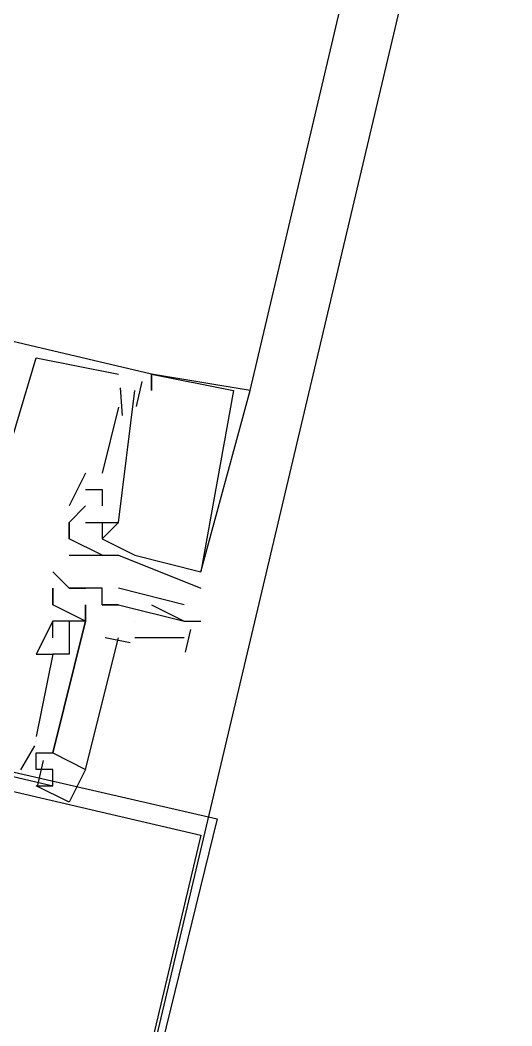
# Model space of a CAD drawing. Header units: feet. Extents: x -84 to 198, y -22 to 181.
# Drawn here: x 87.2 to 87.599, y 15.157 to 15.971 of the extents above; entities that cross this region are included whole.
import ezdxf

# ---------------------------------------------------------------- set-up
doc = ezdxf.new("R2010")
doc.units = ezdxf.units.FT
doc.layers.add('A-LINEA', color=7, linetype='CONTINUOUS')

msp = doc.modelspace()

# ---------------------------------------------------------------- linework, layer by layer
at = {"layer": 'A-LINEA'}
for p, q in [((87.16, 14.5111), (90.12, 27.0044)), ((87.3867, 15.6711), (89.1067, 22.9511)), ((87.2133, 15.6978), (87.2133, 15.6978)), ((87.2133, 15.6978), (87.2133, 15.6978)), ((87.2133, 15.6978), (87.2133, 15.6978)), ((87.2667, 15.6844), (87.2667, 15.6844)), ((87.2667, 15.6844), (87.2667, 15.6844)), ((87.2667, 15.6844), (87.2667, 15.6844)), ((87.28, 15.6844), (87.28, 15.6844)), ((87.28, 15.6844), (87.28, 15.6844)), ((87.28, 15.6844), (87.28, 15.6844)), ((87.2933, 15.6844), (87.2933, 15.6844)), ((87.2933, 15.6844), (87.2933, 15.6844)), ((87.2933, 15.6844), (87.2933, 15.6844)), ((87.2933, 15.6844), (87.2933, 15.6844)), ((87.2933, 15.6844), (87.2933, 15.6844)), ((87.2933, 15.6844), (87.2933, 15.6844)), ((87.3067, 15.6844), (87.3067, 15.6844)), ((87.3067, 15.6844), (87.3067, 15.6844)), ((87.3067, 15.6844), (87.3067, 15.6844)), ((87.3067, 15.6844), (87.3067, 15.6844)), ((87.3067, 15.6844), (87.3067, 15.6844)), ((87.3067, 15.6844), (87.3067, 15.6844)), ((87.3067, 15.6844), (87.3067, 15.6844)), ((87.3067, 15.6844), (87.3067, 15.6844)), ((87.3067, 15.6844), (87.3067, 15.6844)), ((87.299, 15.6784), (87.2943, 15.6584)), ((87.299, 15.6784), (87.2943, 15.6584)), ((87.299, 15.6784), (87.2943, 15.6584)), ((87.28, 15.6711), (87.28, 15.6711)), ((87.28, 15.6711), (87.28, 15.6711)), ((87.28, 15.6711), (87.28, 15.6711)), ((87.2813, 15.6735), (87.2829, 15.6509)), ((87.2813, 15.6735), (87.2829, 15.6509)), ((87.2813, 15.6735), (87.2829, 15.6509)), ((87.2933, 15.6711), (87.2933, 15.6711)), ((87.2933, 15.6711), (87.2933, 15.6711)), ((87.2933, 15.6711), (87.2933, 15.6711)), ((87.3067, 15.6711), (87.3067, 15.6711)), ((87.3067, 15.6711), (87.3067, 15.6711)), ((87.3067, 15.6711), (87.3067, 15.6711)), ((87.3733, 15.6711), (87.3733, 15.6711)), ((87.3733, 15.6711), (87.3733, 15.6711)), ((87.3733, 15.6711), (87.3733, 15.6711)), ((87.3867, 15.6711), (87.3867, 15.6711)), ((87.3867, 15.6711), (87.3867, 15.6711)), ((87.3867, 15.6711), (87.3867, 15.6711)), ((87.28, 15.6578), (87.2667, 15.6044)), ((87.28, 15.6578), (87.2667, 15.6044)), ((87.28, 15.6578), (87.2667, 15.6044)), ((87.28, 15.6578), (87.28, 15.6578)), ((87.28, 15.6578), (87.28, 15.6578)), ((87.28, 15.6578), (87.28, 15.6578)), ((87.2533, 15.6044), (87.24, 15.5778)), ((87.2533, 15.6044), (87.24, 15.5778)), ((87.2533, 15.6044), (87.24, 15.5778)), ((87.2533, 15.6044), (87.2533, 15.6044)), ((87.2533, 15.6044), (87.2533, 15.6044)), ((87.2533, 15.6044), (87.2533, 15.6044)), ((87.2667, 15.6044), (87.2667, 15.6044)), ((87.2667, 15.6044), (87.2667, 15.6044)), ((87.2667, 15.6044), (87.2667, 15.6044)), ((87.2533, 15.5911), (87.2533, 15.5911)), ((87.2533, 15.5911), (87.2533, 15.5911)), ((87.2533, 15.5911), (87.2533, 15.5911)), ((87.2667, 15.5911), (87.2667, 15.5911)), ((87.2667, 15.5911), (87.2667, 15.5911)), ((87.2667, 15.5911), (87.2667, 15.5911)), ((87.24, 15.5778), (87.24, 15.5778)), ((87.24, 15.5644), (87.2533, 15.5778)), ((87.24, 15.5778), (87.24, 15.5778)), ((87.2533, 15.5778), (87.24, 15.5644)), ((87.24, 15.5778), (87.24, 15.5778)), ((87.24, 15.5778), (87.24, 15.5778)), ((87.24, 15.5644), (87.2533, 15.5778)), ((87.24, 15.5778), (87.24, 15.5778)), ((87.2533, 15.5778), (87.24, 15.5644)), ((87.24, 15.5778), (87.24, 15.5778)), ((87.24, 15.5778), (87.24, 15.5778)), ((87.24, 15.5644), (87.2533, 15.5778)), ((87.24, 15.5778), (87.24, 15.5778)), ((87.2533, 15.5778), (87.24, 15.5644)), ((87.24, 15.5778), (87.24, 15.5778)), ((87.2533, 15.5778), (87.2533, 15.5778)), ((87.2533, 15.5778), (87.2533, 15.5778)), ((87.2533, 15.5778), (87.2533, 15.5778)), ((87.2533, 15.5778), (87.2533, 15.5778)), ((87.2533, 15.5778), (87.2533, 15.5778)), ((87.2533, 15.5778), (87.2533, 15.5778)), ((87.2667, 15.5778), (87.2667, 15.5778)), ((87.2667, 15.5778), (87.2667, 15.5778)), ((87.2667, 15.5778), (87.2667, 15.5778)), ((87.24, 15.5644), (87.24, 15.5644)), ((87.24, 15.5644), (87.24, 15.5644)), ((87.24, 15.5644), (87.24, 15.5511)), ((87.24, 15.5644), (87.24, 15.5644)), ((87.24, 15.5644), (87.24, 15.5644)), ((87.24, 15.5644), (87.24, 15.5644)), ((87.24, 15.5644), (87.24, 15.5644)), ((87.24, 15.5644), (87.24, 15.5511)), ((87.24, 15.5644), (87.24, 15.5644)), ((87.24, 15.5644), (87.24, 15.5644)), ((87.24, 15.5644), (87.24, 15.5644)), ((87.24, 15.5644), (87.24, 15.5644)), ((87.24, 15.5644), (87.24, 15.5511)), ((87.24, 15.5644), (87.24, 15.5644)), ((87.24, 15.5644), (87.24, 15.5644)), ((87.2533, 15.5644), (87.2667, 15.5644)), ((87.2533, 15.5644), (87.2533, 15.5644)), ((87.2533, 15.5644), (87.2533, 15.5644)), ((87.2533, 15.5644), (87.2667, 15.5644)), ((87.2533, 15.5644), (87.2533, 15.5644)), ((87.2533, 15.5644), (87.2533, 15.5644)), ((87.2533, 15.5644), (87.2667, 15.5644)), ((87.2533, 15.5644), (87.2533, 15.5644)), ((87.2533, 15.5644), (87.2533, 15.5644)), ((87.2667, 15.5644), (87.2667, 15.5644)), ((87.2667, 15.5644), (87.2667, 15.5511)), ((87.2667, 15.5644), (87.2667, 15.5644)), ((87.2667, 15.5644), (87.2667, 15.5644)), ((87.2667, 15.5644), (87.2667, 15.5644)), ((87.2667, 15.5644), (87.2667, 15.5511)), ((87.2667, 15.5644), (87.2667, 15.5644)), ((87.2667, 15.5644), (87.2667, 15.5644)), ((87.2667, 15.5644), (87.2667, 15.5644)), ((87.2667, 15.5644), (87.2667, 15.5511)), ((87.2667, 15.5644), (87.2667, 15.5644)), ((87.2667, 15.5644), (87.2667, 15.5644)), ((87.28, 15.5644), (87.28, 15.5644)), ((87.28, 15.5644), (87.28, 15.5644)), ((87.28, 15.5644), (87.28, 15.5644)), ((87.28, 15.5644), (87.28, 15.5644)), ((87.28, 15.5644), (87.28, 15.5644)), ((87.28, 15.5644), (87.28, 15.5644)), ((87.24, 15.5511), (87.24, 15.5511)), ((87.24, 15.5511), (87.24, 15.5511)), ((87.24, 15.5511), (87.24, 15.5511)), ((87.24, 15.5511), (87.24, 15.5511)), ((87.24, 15.5511), (87.24, 15.5511)), ((87.24, 15.5511), (87.24, 15.5511)), ((87.2667, 15.5511), (87.2667, 15.5511)), ((87.2667, 15.5511), (87.2667, 15.5511)), ((87.2667, 15.5511), (87.2667, 15.5511)), ((87.2667, 15.5511), (87.2667, 15.5511)), ((87.2667, 15.5511), (87.2667, 15.5511)), ((87.2667, 15.5511), (87.2667, 15.5511)), ((87.24, 15.5378), (87.24, 15.5378)), ((87.24, 15.5378), (87.24, 15.5378)), ((87.24, 15.5378), (87.24, 15.5378)), ((87.2533, 15.5378), (87.2533, 15.5378)), ((87.2533, 15.5378), (87.2533, 15.5378)), ((87.2533, 15.5378), (87.2533, 15.5378)), ((87.2667, 15.5378), (87.2667, 15.5378)), ((87.2667, 15.5378), (87.2667, 15.5378)), ((87.2667, 15.5378), (87.2667, 15.5378)), ((87.2667, 15.5378), (87.2667, 15.5378)), ((87.2667, 15.5378), (87.2667, 15.5378)), ((87.2667, 15.5378), (87.2667, 15.5378)), ((87.28, 15.5378), (87.28, 15.5378)), ((87.28, 15.5378), (87.28, 15.5378)), ((87.28, 15.5378), (87.28, 15.5378)), ((87.2933, 15.5378), (87.2933, 15.5378)), ((87.2933, 15.5378), (87.2933, 15.5378)), ((87.2933, 15.5378), (87.2933, 15.5378)), ((87.2267, 15.5244), (87.2267, 15.5244)), ((87.3467, 15.5244), (87.3467, 15.5244)), ((87.3467, 15.5244), (87.3467, 15.5244)), ((87.3467, 15.5244), (87.3467, 15.5244)), ((87.3467, 15.5244), (87.3467, 15.5244)), ((87.3467, 15.5244), (87.3467, 15.5244)), ((87.3467, 15.5244), (87.3467, 15.5244)), ((87.2267, 15.5111), (87.2267, 15.4978)), ((87.2267, 15.5111), (87.2267, 15.5111)), ((87.2267, 15.5111), (87.2267, 15.5111)), ((87.24, 15.5111), (87.2533, 15.5111)), ((87.24, 15.5111), (87.24, 15.5111)), ((87.24, 15.5111), (87.24, 15.5111)), ((87.2533, 15.5111), (87.2533, 15.5111)), ((87.2667, 15.5111), (87.2667, 15.5111)), ((87.2667, 15.5111), (87.2667, 15.5111)), ((87.2667, 15.5111), (87.2667, 15.5111)), ((87.3333, 15.4978), (87.28, 15.5111)), ((87.28, 15.5111), (87.28, 15.5111)), ((87.3467, 15.5111), (87.3467, 15.5111)), ((87.3467, 15.5111), (87.3467, 15.5111)), ((87.3467, 15.5111), (87.3467, 15.5111)), ((87.2267, 15.4978), (87.2267, 15.4978)), ((87.2267, 15.4978), (87.2267, 15.4978)), ((87.2533, 15.4978), (87.2533, 15.4844)), ((87.2533, 15.4978), (87.2533, 15.4978)), ((87.2533, 15.4978), (87.2533, 15.4978)), ((87.2667, 15.4978), (87.2667, 15.4978)), ((87.2667, 15.4978), (87.2667, 15.4978)), ((87.2667, 15.4978), (87.2667, 15.4978)), ((87.28, 15.4978), (87.28, 15.4978)), ((87.28, 15.4978), (87.28, 15.4978)), ((87.3067, 15.4978), (87.3333, 15.4844)), ((87.3333, 15.4978), (87.3333, 15.4978)), ((87.2267, 15.4844), (87.2267, 15.4844)), ((87.2267, 15.4844), (87.2267, 15.4844)), ((87.2267, 15.4844), (87.2267, 15.4844)), ((87.2267, 15.4844), (87.2267, 15.4844)), ((87.24, 15.4844), (87.24, 15.4844)), ((87.24, 15.4844), (87.24, 15.4844)), ((87.24, 15.4844), (87.24, 15.4844)), ((87.24, 15.4844), (87.24, 15.4844)), ((87.2533, 15.4844), (87.2533, 15.4844)), ((87.2533, 15.4844), (87.2533, 15.4844)), ((87.2533, 15.4844), (87.2533, 15.4844)), ((87.2533, 15.4844), (87.2533, 15.4844)), ((87.2533, 15.4844), (87.2533, 15.4844)), ((87.2933, 15.4844), (87.2933, 15.4844)), ((87.3333, 15.4844), (87.3333, 15.4844)), ((87.3467, 15.4844), (87.3467, 15.4844)), ((87.3383, 15.4777), (87.334, 15.4593)), ((87.2267, 15.4711), (87.2267, 15.4711)), ((87.2267, 15.4711), (87.2267, 15.4711)), ((87.2267, 15.4711), (87.2267, 15.4711)), ((87.24, 15.4711), (87.24, 15.4711)), ((87.24, 15.4711), (87.24, 15.4711)), ((87.24, 15.4711), (87.24, 15.4711)), ((87.2895, 15.4669), (87.2692, 15.4709)), ((87.2895, 15.4669), (87.2692, 15.4709)), ((87.2895, 15.4669), (87.2692, 15.4709)), ((87.3333, 15.4711), (87.2933, 15.4711)), ((87.2133, 15.4578), (87.2133, 15.4578)), ((87.2133, 15.4578), (87.2133, 15.4578)), ((87.2133, 15.4578), (87.2133, 15.4578)), ((87.2267, 15.4578), (87.2267, 15.4578)), ((87.2267, 15.4578), (87.2267, 15.4578)), ((87.2267, 15.4578), (87.2267, 15.4578)), ((87.2267, 15.4578), (87.2267, 15.4578)), ((87.2267, 15.4578), (87.2267, 15.4578)), ((87.2267, 15.4578), (87.2267, 15.4578)), ((87.24, 15.4578), (87.24, 15.4578)), ((87.24, 15.4578), (87.24, 15.4578)), ((87.24, 15.4578), (87.24, 15.4578)), ((87.2133, 15.3911), (87.2133, 15.3911)), ((87.2133, 15.3911), (87.2133, 15.3911)), ((87.2133, 15.3911), (87.2133, 15.3911)), ((87.2121, 15.3835), (87.2006, 15.364)), ((87.2121, 15.3835), (87.2006, 15.364)), ((87.2121, 15.3835), (87.2006, 15.364)), ((87.2133, 15.3778), (87.2133, 15.3778)), ((87.2133, 15.3778), (87.2133, 15.3778)), ((87.2133, 15.3778), (87.2133, 15.3778)), ((87.2267, 15.3778), (87.2267, 15.3778)), ((87.2267, 15.3778), (87.2267, 15.3778)), ((87.2267, 15.3778), (87.2267, 15.3778)), ((87.219, 15.3717), (87.2143, 15.3517)), ((87.219, 15.3717), (87.2143, 15.3517)), ((87.219, 15.3717), (87.2143, 15.3517)), ((87.2133, 15.3644), (87.2133, 15.3644)), ((87.2133, 15.3644), (87.2133, 15.3644)), ((87.2133, 15.3644), (87.2133, 15.3644)), ((87.2267, 15.3511), (87.2267, 15.3644)), ((87.2267, 15.3644), (87.2267, 15.3644)), ((87.2267, 15.3644), (87.2267, 15.3644)), ((87.2267, 15.3644), (87.2267, 15.3644)), ((87.2267, 15.3644), (87.2267, 15.3644)), ((87.2267, 15.3511), (87.2267, 15.3511)), ((87.2267, 15.3511), (87.2267, 15.3511)), ((87.2267, 15.3511), (87.2267, 15.3511))]:
    msp.add_line(p, q, dxfattribs=at)
for points in [[(67.2267, 7.6444), (67.2667, 7.8178), (67.76, 9.9244), (68.1067, 9.9378), (69.9867, 17.8978), (72.5733, 17.2844), (72.7333, 17.9244), (80.72, 16.0444), (83.12, 15.4711), (87.16, 14.5111), (90.12, 27.0044), (94.6533, 25.9244), (94.8133, 26.5778), (97.52, 25.9378), (103.5333, 24.5111), (107.3733, 40.7511), (107.64, 40.6978), (108.9733, 40.3778), (112.68, 39.4978), (119.16, 37.9644), (119.2267, 38.2978), (125.3067, 36.8578)], [(87.3067, 15.6844), (86.6267, 15.8444), (86.5867, 15.6978), (86.6133, 15.6978), (86.6, 15.6978), (86.6133, 15.7244), (86.64, 15.8044), (86.6533, 15.8044), (86.6533, 15.8178), (86.64, 15.8178), (86.64, 15.8311)], [(87.3067, 15.6844), (86.6267, 15.8444), (86.5867, 15.6978), (86.6133, 15.6978), (86.6, 15.6978), (86.6133, 15.7244), (86.64, 15.8044), (86.6533, 15.8044), (86.6533, 15.8178), (86.64, 15.8178), (86.64, 15.8311)], [(87.3067, 15.6844), (86.6267, 15.8444), (86.5867, 15.6978), (86.6133, 15.6978), (86.6, 15.6978), (86.6133, 15.7244), (86.64, 15.8044), (86.6533, 15.8044), (86.6533, 15.8178), (86.64, 15.8178), (86.64, 15.8311)], [(86.5867, 15.5511), (86.5733, 15.5511), (86.6, 15.6578), (86.6133, 15.6444), (86.64, 15.7378), (86.6267, 15.7378), (86.6, 15.6711), (86.5867, 15.6711), (86.5467, 15.5111), (87.2267, 15.3511), (87.2267, 15.3644), (87.2133, 15.3644)], [(86.5867, 15.5511), (86.5733, 15.5511), (86.6, 15.6578), (86.6133, 15.6444), (86.64, 15.7378), (86.6267, 15.7378), (86.6, 15.6711), (86.5867, 15.6711), (86.5467, 15.5111), (87.2267, 15.3511), (87.2267, 15.3644), (87.2133, 15.3644)], [(86.5867, 15.5511), (86.5733, 15.5511), (86.6, 15.6578), (86.6133, 15.6444), (86.64, 15.7378), (86.6267, 15.7378), (86.6, 15.6711), (86.5867, 15.6711), (86.5467, 15.5111), (87.2267, 15.3511), (87.2267, 15.3644), (87.2133, 15.3644)], [(87.1733, 15.5644), (87.2133, 15.6978), (87.28, 15.6844)], [(87.1733, 15.5644), (87.2133, 15.6978), (87.28, 15.6844)], [(87.1733, 15.5644), (87.2133, 15.6978), (87.28, 15.6844)], [(87.2667, 15.5511), (87.2933, 15.5378), (87.2933, 15.5378), (87.2933, 15.5378), (87.2933, 15.5378), (87.3467, 15.5244), (87.3467, 15.5244), (87.3867, 15.6711), (87.3867, 15.6711), (87.3067, 15.6844), (87.3067, 15.6711), (87.3067, 15.6844), (87.3733, 15.6711), (87.3733, 15.6711), (87.3467, 15.5244)], [(87.2667, 15.5511), (87.2933, 15.5378), (87.2933, 15.5378), (87.2933, 15.5378), (87.2933, 15.5378), (87.3467, 15.5244), (87.3467, 15.5244), (87.3867, 15.6711), (87.3867, 15.6711), (87.3067, 15.6844), (87.3067, 15.6711), (87.3067, 15.6844), (87.3733, 15.6711), (87.3733, 15.6711), (87.3467, 15.5244)], [(87.2667, 15.5511), (87.2933, 15.5378), (87.2933, 15.5378), (87.2933, 15.5378), (87.2933, 15.5378), (87.3467, 15.5244), (87.3467, 15.5244), (87.3867, 15.6711), (87.3867, 15.6711), (87.3067, 15.6844), (87.3067, 15.6711), (87.3067, 15.6844), (87.3733, 15.6711), (87.3733, 15.6711), (87.3467, 15.5244)], [(87.2667, 15.5644), (87.28, 15.5644), (87.2933, 15.6711)], [(87.2667, 15.5644), (87.28, 15.5644), (87.2933, 15.6711)], [(87.2667, 15.5644), (87.28, 15.5644), (87.2933, 15.6711)], [(87.2533, 15.5911), (87.2667, 15.5911), (87.2667, 15.5778)], [(87.2533, 15.5911), (87.2667, 15.5911), (87.2667, 15.5778)], [(87.2533, 15.5911), (87.2667, 15.5911), (87.2667, 15.5778)], [(87.2667, 15.5378), (87.24, 15.5511), (87.24, 15.5644)], [(87.2667, 15.5378), (87.24, 15.5511), (87.24, 15.5644)], [(87.2667, 15.5378), (87.24, 15.5511), (87.24, 15.5644)], [(87.2533, 15.5644), (87.2533, 15.5644), (87.2667, 15.5644), (87.2667, 15.5644), (87.2667, 15.5644)], [(87.2533, 15.5644), (87.2533, 15.5644), (87.2667, 15.5644), (87.2667, 15.5644), (87.2667, 15.5644)], [(87.2533, 15.5644), (87.2533, 15.5644), (87.2667, 15.5644), (87.2667, 15.5644), (87.2667, 15.5644)], [(87.2667, 15.5511), (87.2667, 15.5511), (87.28, 15.5644)], [(87.2667, 15.5511), (87.2667, 15.5511), (87.28, 15.5644)], [(87.2667, 15.5511), (87.2667, 15.5511), (87.28, 15.5644)], [(87.24, 15.5378), (87.2533, 15.5378), (87.2667, 15.5378), (87.28, 15.5378), (87.3467, 15.5111)], [(87.24, 15.5378), (87.2533, 15.5378), (87.2667, 15.5378), (87.28, 15.5378), (87.3467, 15.5111)], [(87.24, 15.5378), (87.2533, 15.5378), (87.2667, 15.5378), (87.28, 15.5378), (87.3467, 15.5111)], [(87.2667, 15.4978), (87.28, 15.4978), (87.2667, 15.4978), (87.2667, 15.5111), (87.24, 15.5111), (87.2267, 15.5244)], [(86.5467, 15.5111), (87.36, 15.3244), (87.16, 14.5111), (86.3467, 14.7111), (86.5467, 15.5111)], [(87.2533, 15.4844), (87.2267, 15.4978), (87.2267, 15.5111)], [(86.5467, 15.4978), (87.3467, 15.3111), (87.16, 14.5244), (86.36, 14.7111), (86.5467, 15.4978)], [(87.2533, 15.4844), (87.2533, 15.4844), (87.2533, 15.4978), (87.2533, 15.4978)], [(87.2667, 15.4978), (87.28, 15.4978), (87.28, 15.4978), (87.28, 15.4978), (87.28, 15.4978), (87.3333, 15.4844), (87.3333, 15.4844), (87.3467, 15.4844)], [(87.2133, 15.3778), (87.2267, 15.3778), (87.2533, 15.4844), (87.24, 15.4844), (87.24, 15.4711), (87.24, 15.4578), (87.2267, 15.4578)], [(87.2267, 15.4711), (87.2267, 15.4844), (87.2133, 15.4578)], [(87.2133, 15.3778), (87.2267, 15.3778), (87.2533, 15.4844), (87.24, 15.4844), (87.24, 15.4711), (87.24, 15.4578), (87.2267, 15.4578)], [(87.2267, 15.4711), (87.2267, 15.4844), (87.2133, 15.4578)], [(87.2133, 15.3778), (87.2267, 15.3778), (87.2533, 15.4844), (87.24, 15.4844), (87.24, 15.4711), (87.24, 15.4578), (87.2267, 15.4578)], [(87.2267, 15.4711), (87.2267, 15.4844), (87.2133, 15.4578)], [(87.24, 15.4844), (87.24, 15.4844), (87.24, 15.4844), (87.2267, 15.4844), (87.2267, 15.4844), (87.2267, 15.4844), (87.2267, 15.4844), (87.2267, 15.4844)], [(87.2533, 15.4844), (87.2267, 15.3778), (87.2533, 15.3644), (87.28, 15.4711)], [(87.2533, 15.4844), (87.2267, 15.3778), (87.2533, 15.3644), (87.28, 15.4711)], [(87.2533, 15.4844), (87.2267, 15.3778), (87.2533, 15.3644), (87.28, 15.4711)], [(87.2133, 15.4578), (87.2267, 15.4578), (87.2133, 15.3911)], [(87.2133, 15.4578), (87.2267, 15.4578), (87.2133, 15.3911)], [(87.2133, 15.4578), (87.2267, 15.4578), (87.2133, 15.3911)], [(87.2133, 15.3644), (87.2133, 15.3778), (87.2267, 15.3778)], [(87.2267, 15.3778), (87.2533, 15.3644), (87.24, 15.3378), (87.2133, 15.3511), (87.2267, 15.3511)]]:
    msp.add_lwpolyline(points, dxfattribs=at)

doc.saveas('drawing.dxf')
